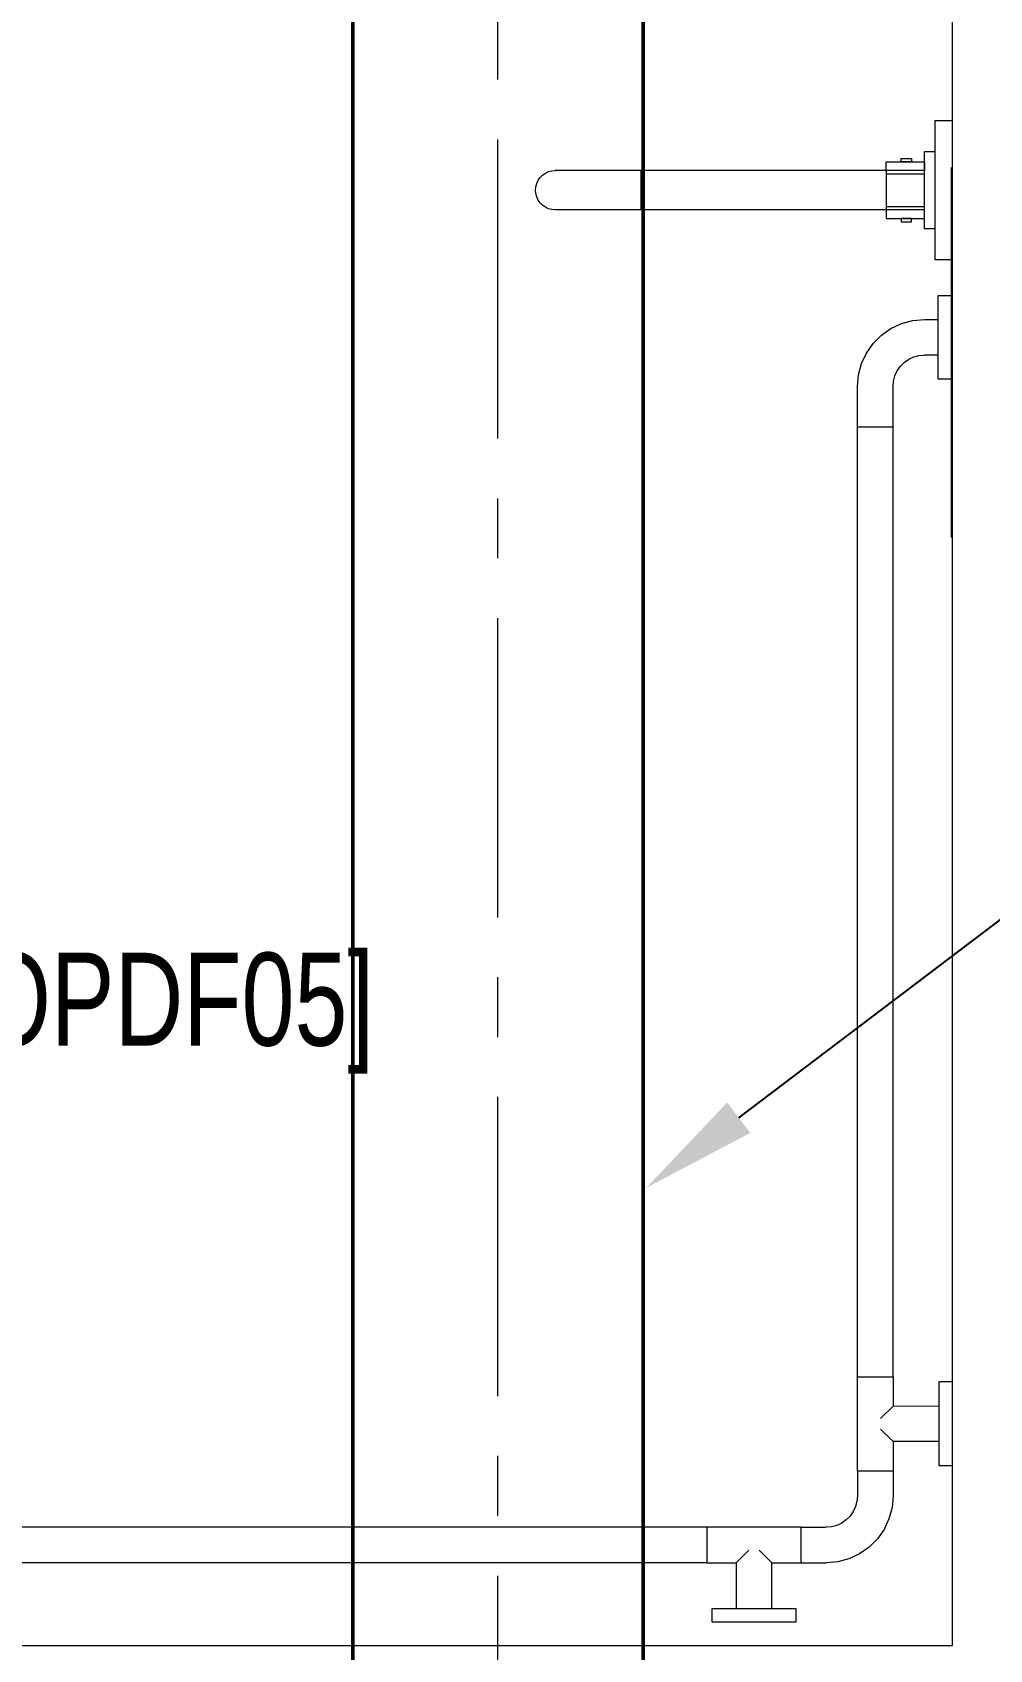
# Model space of a CAD drawing. Header units: millimetres. Extents: x -160614 to 59925, y -157025 to 0.
# Drawn here: x -62544 to -61720, y -113016 to -111624 of the extents above; entities that cross this region are included whole.
import ezdxf
from ezdxf import colors
from ezdxf.entities.mleader import LeaderData, LeaderLine
from ezdxf.math import Vec2, Vec3

# ---------------------------------------------------------------- set-up
doc = ezdxf.new("R2010")
doc.units = ezdxf.units.MM
doc.header["$LTSCALE"] = 8
doc.linetypes.add('AXES', pattern=[50.800000000000004, 31.75, -6.35, 6.35, -6.35])
for name, color, linetype, lineweight in [('72_EGR_BASE_TEXT', 9, 'Continuous', 5), ('72_EGR_EQP_TAG', 9, 'Continuous', 5), ('SANIT', 9, 'Continuous', 5), ('Walls', 9, 'Continuous', 5)]:
    doc.layers.add(name, color=color, linetype=linetype, lineweight=lineweight)
for name, color, linetype in [('A-EXH', 1, 'Continuous'), ('A-EXH-thin', 8, 'Continuous'), ('AC-EXHAUST-TXT', 25, 'Continuous')]:
    doc.layers.add(name, color=color, linetype=linetype)
doc.styles.add('ROMAND', font='romand.shx')
doc.styles.add('X3G_ENTITY_9F38', font='swisscl.ttf', dxfattribs={"height": 0.2})

# ---------------------------------------------------------------- blocks, each defined once
blk = doc.blocks.new('1stF')
at = {"layer": 'SANIT', "color": 9}
for p, q in [((-61767.33679654129, -111699.9926031294, 0.1044569282079126), (-61752.33679654176, -111699.992483345, 0.1044569282079046)), ((-61767.33583826578, -111819.9926031254, 0.1044569282079033), (-61767.33679654129, -111699.9926031294, 0.1044569282079126)), ((-61809.31651169207, -111735.6629383649, 0.1044569282079317), (-61776.50651169341, -111735.6626763563, 0.1044569282079144)), ((-61809.31645315752, -111742.9929383647, 0.1044569282079308), (-61809.31651169207, -111735.6629383649, 0.1044569282079317)), ((-61796.33653596888, -111732.6228347117, 0.104456928207925), (-61787.53653596953, -111732.622764438, 0.1044569282079206)), ((-61796.33651169279, -111735.6628347114, 0.104456928207925), (-61796.33653596888, -111732.6228347117, 0.104456928207925)), ((-61787.53651169321, -111735.6627644378, 0.1044569282079202), (-61796.33651169279, -111735.6628347114, 0.104456928207925)), ((-61787.53653596953, -111732.622764438, 0.1044569282079206), (-61787.53651169321, -111735.6627644378, 0.1044569282079202)), ((-61776.50658388349, -111726.6226763566, 0.1044569282079153), (-61767.33658388379, -111726.6226031284, 0.1044569282079104)), ((-61776.5060509225, -111793.3626763545, 0.1044569282079104), (-61776.50658388349, -111726.6226763566, 0.1044569282079153)), ((-61776.50651169341, -111735.6626763563, 0.1044569282079144), (-61776.50645315862, -111742.9926763561, 0.1044569282079139)), ((-61753.07378706225, -112059.0250484914, 0.1044569282079663), (-61753.07378706225, -111740.4322406366, 0.1044569282079663)), ((-62110.87463445874, -111757.0465872909, 0.1044569282083087), (-62110.10765731573, -111754.1842811663, 0.1044569282083083)), ((-62110.10765731573, -111754.1842811663, 0.1044569282083083), (-62108.85537876195, -111751.4986711659, 0.1044569282083078)), ((-62108.85537876195, -111751.4986711659, 0.1044569282083078), (-62107.1556981458, -111749.0713575931, 0.1044569282083074)), ((-62107.1556981458, -111749.0713575931, 0.1044569282083074), (-62105.06021487952, -111746.9758408591, 0.1044569282083061)), ((-62105.06021487952, -111746.9758408591, 0.1044569282083061), (-62102.63292845228, -111745.2762214757, 0.1044569282083052)), ((-62102.63292845228, -111745.2762214757, 0.1044569282083052), (-62099.94733845262, -111744.0239000296, 0.1044569282083039)), ((-62099.94733845262, -111744.0239000296, 0.1044569282083039), (-62097.08504457684, -111743.2569771721, 0.1044569282083025)), ((-62097.08504457684, -111743.2569771721, 0.1044569282083025), (-62094.13304663968, -111742.9986535987, 0.1044569282083007)), ((-62020.46304664208, -111742.9980652975, 0.104456928208263), (-62094.13334663963, -111742.9986536012, 0.1044569282083007)), ((-61776.50645315862, -111742.9926763561, 0.1044569282079139), (-62020.46304664208, -111742.9980652975, 0.104456928208263)), ((-62020.46304664208, -111742.9980652975, 0.104456928208263), (-62020.46277513058, -111776.9980652964, 0.1044569282082603)), ((-61776.50645315862, -111742.9926763561, 0.1044569282079139), (-61809.31645315752, -111742.9929383647, 0.1044569282079308)), ((-61809.31645315752, -111742.9929383647, 0.1044569282079308), (-61809.31618164625, -111776.9929383635, 0.1044569282079286)), ((-61809.31642920064, -111745.9929383647, 0.1044569282079308), (-61776.50642920175, -111745.9926763561, 0.1044569282079139)), ((-62111.13291088591, -111759.9984893538, 0.1044569282083083), (-62110.87463445874, -111757.0465872909, 0.1044569282083087)), ((-62110.87468731223, -111762.9504872918, 0.1044569282083083), (-62111.13291088591, -111759.9984893538, 0.1044569282083083)), ((-62110.10766445269, -111765.8130811667, 0.1044569282083074), (-62110.87468731223, -111762.9504872918, 0.1044569282083083)), ((-62108.85534300638, -111768.4986711662, 0.1044569282083065), (-62110.10766445269, -111765.8130811667, 0.1044569282083074)), ((-62107.15572362306, -111770.9259575937, 0.1044569282083056), (-62108.85534300638, -111768.4986711662, 0.1044569282083065)), ((-62105.06040689076, -111773.0212408614, 0.1044569282083043), (-62107.15572362306, -111770.9259575937, 0.1044569282083056)), ((-62102.6330933178, -111774.7209214779, 0.104456928208303), (-62105.06040689076, -111773.0212408614, 0.1044569282083043)), ((-62099.94748331659, -111775.9733000315, 0.1044569282083016), (-62102.6330933178, -111774.7209214779, 0.104456928208303)), ((-62097.08497719077, -111776.7403771727, 0.1044569282082999), (-62099.94748331659, -111775.9733000315, 0.1044569282083016)), ((-62094.13277512911, -111776.9985535977, 0.1044569282082985), (-62097.08497719077, -111776.7403771727, 0.1044569282082999)), ((-62020.46277513058, -111776.9980652964, 0.1044569282082603), (-62094.13277512841, -111776.9986535977, 0.1044569282082985)), ((-61776.50618164713, -111776.9926763549, 0.1044569282079113), (-62020.46277513058, -111776.9980652964, 0.1044569282082603)), ((-61809.31620560313, -111773.9929383638, 0.1044569282079286), (-61776.50620560447, -111773.9926763552, 0.1044569282079117)), ((-61776.50618164713, -111776.9926763549, 0.1044569282079113), (-61809.31618164625, -111776.9929383635, 0.1044569282079286)), ((-61809.31618164625, -111776.9929383635, 0.1044569282079286), (-61809.3161230316, -111784.3329383634, 0.1044569282079277)), ((-61776.50612303294, -111784.3326763549, 0.1044569282079108), (-61776.50618164713, -111776.9926763549, 0.1044569282079113)), ((-61809.3161230316, -111784.3329383634, 0.1044569282079277), (-61776.50612303294, -111784.3326763549, 0.1044569282079108)), ((-61787.53612303274, -111784.3327644364, 0.1044569282079166), (-61796.33612303209, -111784.33283471, 0.104456928207921)), ((-61796.33612303209, -111784.33283471, 0.104456928207921), (-61796.33609883586, -111787.3628347097, 0.104456928207921)), ((-61796.33609883586, -111787.3628347097, 0.104456928207921), (-61787.53609883605, -111787.3627644363, 0.1044569282079166)), ((-61787.53609883605, -111787.3627644363, 0.1044569282079166), (-61787.53612303274, -111784.3327644364, 0.1044569282079166)), ((-61767.33605092281, -111793.3626031264, 0.1044569282079055), (-61776.5060509225, -111793.3626763545, 0.1044569282079104)), ((-61752.33583826624, -111819.992483341, 0.1044569282078957), (-61767.33583826578, -111819.9926031254, 0.1044569282079033)), ((-61764.77378706221, -111850.6431879404, 0.1044569282079015), (-61753.07378706225, -111850.6430945086, 0.1044569282078957)), ((-61764.77321209671, -111922.643187938, 0.1044569282078962), (-61764.77378706221, -111850.6431879404, 0.1044569282079015)), ((-61753.07378706225, -111850.6430945086, 0.1044569282078957), (-61753.07321209699, -111922.6430945062, 0.1044569282078904)), ((-61813.49825414369, -111884.819547037, 0.1044569282079242), (-61805.27392013167, -111879.0606513602, 0.1044569282079206)), ((-61805.27392013167, -111879.0606513602, 0.1044569282079206), (-61796.17450401705, -111874.8173486956, 0.1044569282079162)), ((-61796.17450401705, -111874.8173486956, 0.1044569282079162), (-61786.47639476979, -111872.2185212498, 0.1044569282079113)), ((-61786.47639476979, -111872.2185212498, 0.1044569282079113), (-61776.47362175916, -111871.3432813714, 0.1044569282079064)), ((-61776.47362175916, -111871.3432813714, 0.1044569282079064), (-61764.77362175944, -111871.3431879395, 0.1044569282079002)), ((-61826.35670176853, -111900.1440397201, 0.1044569282079299), (-61820.59802744543, -111891.9196137332, 0.1044569282079273)), ((-61820.59802744543, -111891.9196137332, 0.1044569282079273), (-61813.49825414369, -111884.819547037, 0.1044569282079242)), ((-61830.59976910177, -111909.2437036041, 0.1044569282079313), (-61826.35670176853, -111900.1440397201, 0.1044569282079299)), ((-61793.82865695428, -111908.2602499634, 0.1044569282079122), (-61789.97352851141, -111905.5607591779, 0.1044569282079104)), ((-61789.97352851141, -111905.5607591779, 0.1044569282079104), (-61785.70817439497, -111903.5717251161, 0.1044569282079086)), ((-61785.70817439497, -111903.5717251161, 0.1044569282079086), (-61781.16219412262, -111902.3535388137, 0.1044569282079064)), ((-61781.16219412262, -111902.3535388137, 0.1044569282079064), (-61776.47337739874, -111901.9432813704, 0.1044569282079037)), ((-61764.77337739925, -111901.9431879384, 0.104456928207898), (-61776.47337739874, -111901.9432813704, 0.1044569282079037)), ((-61834.07316178485, -111928.9437413418, 0.1044569282079317), (-61833.19817165687, -111918.9417643541, 0.1044569282079317)), ((-61833.19817165687, -111918.9417643541, 0.1044569282079317), (-61830.59976910177, -111909.2437036041, 0.1044569282079313)), ((-61803.06297922559, -111924.255123706, 0.1044569282079157), (-61801.84495552821, -111919.7091239791, 0.1044569282079157)), ((-61801.84495552821, -111919.7091239791, 0.1044569282079157), (-61799.8560795908, -111915.4436480965, 0.1044569282079148)), ((-61799.8560795908, -111915.4436480965, 0.1044569282079148), (-61797.15674037655, -111911.5884765405, 0.1044569282079139)), ((-61797.15674037655, -111911.5884765405, 0.1044569282079139), (-61793.82865695428, -111908.2602499634, 0.1044569282079122)), ((-61834.07288148958, -111964.0437413407, 0.104456928207929), (-61834.07316178485, -111928.9437413418, 0.1044569282079317)), ((-61803.47316178592, -111928.9434969818, 0.1044569282079157), (-61803.06297922559, -111924.255123706, 0.1044569282079157)), ((-61803.47288149042, -111964.0434969804, 0.1044569282079131), (-61803.47316178592, -111928.9434969818, 0.1044569282079157)), ((-61753.07321209699, -111922.6430945062, 0.1044569282078904), (-61764.77321209671, -111922.643187938, 0.1044569282078962)), ((-61834.06801943999, -112781.2756953043, 0.1044569282079539), (-61834.07454555022, -111964.043741354, 0.1044569282080156)), ((-61803.47288149042, -111964.0434969804, 0.1044569282079131), (-61834.07288148958, -111964.0437413407, 0.104456928207929)), ((-61803.46801944083, -112781.2754509441, 0.1044569282079379), (-61803.47454555106, -111964.0434969937, 0.1044569282079996)), ((-61834.06801943999, -112781.2756953043, 0.1044569282079539), (-61803.46801944083, -112781.2754509441, 0.1044569282079379)), ((-61834.06737260387, -112862.2756953016, 0.1044569282079477), (-61834.06801943999, -112781.2756953043, 0.1044569282079539)), ((-61803.46801944083, -112781.2754509441, 0.1044569282079379), (-61803.46781820297, -112806.4754509432, 0.1044569282079361)), ((-61752.32998350711, -112785.7750425747, 0.1044569282079113), (-61764.0299835066, -112785.7751360066, 0.1044569282079175)), ((-61764.0299835066, -112785.7751360066, 0.1044569282079175), (-61764.02940854157, -112857.7751360044, 0.1044569282079117)), ((-61752.32940854185, -112857.7750425726, 0.1044569282079059), (-61752.32998350711, -112785.7750425747, 0.1044569282079113)), ((-61803.46781820297, -112806.4754509432, 0.1044569282079361), (-61814.26773195789, -112817.2755371876, 0.104456928207941)), ((-61803.46781820297, -112806.4754509432, 0.1044569282079361), (-61764.02981820429, -112806.4751360058, 0.1044569282079157)), ((-61803.46757384279, -112837.0754509422, 0.1044569282079339), (-61814.26766008727, -112826.2755371872, 0.1044569282079401)), ((-61764.02957384411, -112837.0751360048, 0.1044569282079135), (-61803.46757384279, -112837.0754509422, 0.1044569282079339)), ((-61803.46757384279, -112837.0754509422, 0.1044569282079339), (-61803.46737260494, -112862.2754509413, 0.1044569282079317)), ((-61834.06737260387, -112862.2756953016, 0.1044569282079477), (-61803.46737260494, -112862.2754509413, 0.1044569282079317)), ((-61834.06737260387, -112862.2756953016, 0.1044569282079477), (-61834.06720011431, -112883.8756953008, 0.1044569282079459)), ((-61803.46737260494, -112862.2754509413, 0.1044569282079317), (-61803.46720011538, -112883.8754509408, 0.1044569282079304)), ((-61764.02940854157, -112857.7751360044, 0.1044569282079117), (-61752.32940854185, -112857.7750425726, 0.1044569282079059)), ((-61835.69549636875, -112893.1105183042, 0.1044569282079464), (-61837.68446230708, -112897.3759041873, 0.1044569282079468)), ((-61834.47738267487, -112888.5640685767, 0.1044569282079459), (-61835.69549636875, -112893.1105183042, 0.1044569282079464)), ((-61834.06720011431, -112883.8756953008, 0.1044569282079459), (-61834.47738267487, -112888.5640685767, 0.1044569282079459)), ((-61804.34219024336, -112893.8774279283, 0.1044569282079299), (-61806.94095279142, -112903.5763886814, 0.1044569282079304)), ((-61803.46720011538, -112883.8754509408, 0.1044569282079304), (-61804.34219024336, -112893.8774279283, 0.1044569282079299)), ((-61851.83263750473, -112909.2475571699, 0.1044569282079535), (-61856.37861777755, -112910.4656534725, 0.1044569282079557)), ((-61847.56683338905, -112907.2584331046, 0.1044569282079512), (-61851.83263750473, -112909.2475571699, 0.1044569282079535)), ((-61843.71170494595, -112904.5589423187, 0.1044569282079495), (-61847.56683338905, -112907.2584331046, 0.1044569282079512)), ((-61840.38389152108, -112901.231075744, 0.1044569282079481), (-61843.71170494595, -112904.5589423187, 0.1044569282079495)), ((-61837.68446230708, -112897.3759041873, 0.1044569282079468), (-61840.38389152108, -112901.231075744, 0.1044569282079481)), ((-61806.94095279142, -112903.5763886814, 0.1044569282079304), (-61811.18411012628, -112912.6758725658, 0.1044569282079321)), ((-61963.66698449833, -112910.8767302374, 0.1044569282080112), (-62794.39893631038, -112910.8817000929, 0.1044569282083327)), ((-61882.66698450089, -112910.8760834014, 0.104456928207969), (-61963.66698449833, -112910.8767302374, 0.1044569282080112)), ((-61963.66698449833, -112910.8767302374, 0.1044569282080112), (-61963.66674013814, -112941.4767302364, 0.1044569282080085)), ((-61882.66698450089, -112910.8760834014, 0.104456928207969), (-61861.06698450149, -112910.8759109117, 0.1044569282079579)), ((-61882.66698450089, -112910.8760834014, 0.104456928207969), (-61882.66674014094, -112941.4760834004, 0.1044569282079668)), ((-61856.37861777755, -112910.4656534725, 0.1044569282079557), (-61861.06698450149, -112910.8759109117, 0.1044569282079579)), ((-61816.94287444936, -112920.9002985535, 0.1044569282079344), (-61824.04210775677, -112927.9996452455, 0.1044569282079375)), ((-61811.18411012628, -112912.6758725658, 0.1044569282079321), (-61816.94287444936, -112920.9002985535, 0.1044569282079344)), ((-61938.46674013889, -112941.4765289986, 0.1044569282079957), (-61927.6668263842, -112930.6764427542, 0.1044569282079908)), ((-61907.86674013996, -112941.4762846383, 0.1044569282079801), (-61918.6668263842, -112930.6763708834, 0.1044569282079863)), ((-61832.26644176856, -112933.7585409223, 0.1044569282079415), (-61841.36675788049, -112938.0022035942, 0.1044569282079459)), ((-61824.04210775677, -112927.9996452455, 0.1044569282079375), (-61832.26644176856, -112933.7585409223, 0.1044569282079415)), ((-61963.66674013814, -112941.4767302364, 0.1044569282080085), (-62794.39869195042, -112941.4817000921, 0.1044569282083305)), ((-61963.66674013814, -112941.4767302364, 0.1044569282080085), (-61938.46674013889, -112941.4765289986, 0.1044569282079957)), ((-61938.46674013889, -112941.4765289986, 0.1044569282079957), (-61938.46642520168, -112980.9145289975, 0.1044569282079925)), ((-61907.86674013996, -112941.4762846383, 0.1044569282079801), (-61882.66674014094, -112941.4760834004, 0.1044569282079668)), ((-61907.86642520275, -112980.9142846372, 0.104456928207977), (-61907.86674013996, -112941.4762846383, 0.1044569282079801)), ((-61882.66674014094, -112941.4760834004, 0.1044569282079668), (-61861.06674014154, -112941.4759109109, 0.1044569282079557)), ((-61851.06477712985, -112940.6007610389, 0.1044569282079508), (-61861.06674014154, -112941.4759109109, 0.1044569282079557)), ((-61841.36675788049, -112938.0022035942, 0.1044569282079459), (-61851.06477712985, -112940.6007610389, 0.1044569282079508)), ((-61959.16642520117, -112980.9146942998, 0.1044569282080036), (-61887.1664252035, -112980.9141193348, 0.1044569282079663)), ((-61959.16633176949, -112992.6146942993, 0.1044569282080028), (-61959.16642520117, -112980.9146942998, 0.1044569282080036)), ((-61887.16633177135, -112992.6141193343, 0.1044569282079655), (-61959.16633176949, -112992.6146942993, 0.1044569282080028)), ((-61887.1664252035, -112980.9141193348, 0.1044569282079663), (-61887.16633177135, -112992.6141193343, 0.1044569282079655))]:
    blk.add_line(p, q, dxfattribs=at)
at = {"layer": 'Walls', "color": 9}
for p, q in [((-61752.34296285297, -113012.613044918, 0.1044569282078957), (-61752.34296285297, -110892.6130425681, 0.1044569282078957)), ((-63952.34296285297, -113012.6130449179, 0.1044569282078957), (-61752.34296285297, -113012.613044918, 0.1044569282078957))]:
    blk.add_line(p, q, dxfattribs=at)
at = {"layer": '72_EGR_BASE_TEXT', "color": 9, "insert": (-62432.39302036309, -112416.2989141126, 0.1044575172348517), "char_height": 80, "attachment_point": 2, "style": 'X3G_ENTITY_9F38'}
blk.add_mtext('[OPDF05]', dxfattribs=at)
blk = doc.blocks.new('HVACFF')
at = {"layer": 'A-EXH', "lineweight": 50, "ltscale": 1.014}
for p, q in [((-62268.44582116412, -115270.5293162342), (-62268.44582116412, -106181.6130425807)), ((-62018.44582116412, -115270.5293162342), (-62018.44582116412, -106181.6130425807))]:
    blk.add_line(p, q, dxfattribs=at)
at = {"layer": 'A-EXH-thin', "linetype": 'AXES', "lineweight": 20, "ltscale": 1.014}
blk.add_line((-62143.44582116412, -115270.5293162342), (-62143.44582116412, -106181.6130425807), dxfattribs=at)
at = {"layer": 'AC-EXHAUST-TXT'}
ml = blk.add_multileader_mtext('Standard', dxfattribs=at)
ml.set_content('{\\C152;\\c12285479;EAD:%%C250}\\P{\\C1;IL=-750mm}', color=256, style='ROMAND')
ml.set_leader_properties(color=256)
ml.build(insert=Vec2(0, 0))
ml.multileader.update_dxf_attribs({"text_left_attachment_type": 2, "text_right_attachment_type": 2, "dogleg_length": 487.7051664219338, "arrow_head_size": 100})
ctx = ml.context
ctx.base_point, ctx.char_height, ctx.arrow_head_size, ctx.landing_gap_size, ctx.plane_origin, ctx.plane_x_axis, ctx.plane_y_axis = Vec3(-61437.54992790356, -112305.8999429771, 4.194520057887719e-09), 100, 100, 50, Vec3(-56434.94804759977, -117616.3427723711, -1.154786174164732e-08), Vec3(0.9999999999453071, -1.045877037983423e-05, 3.383039458371172e-23), Vec3(1.045877037983423e-05, 0.9999999999453071, 2.964448994077271e-12)
ctx.left_attachment, ctx.right_attachment = 2, 2
notes = []
notes.append((ctx, [(0, (1, 1, 0), (-61603.11599347835, -112305.8982113597, 4.194520057882119e-09), (0.9999999999453071, -1.045877037983423e-05, 3.383039458371172e-23), 165.5660655838383, [(2, [(-62015.9231881702, -112618.7273934833, 3.267141104786741e-09)], 0, [])])]))
ctx.mtext.insert, ctx.mtext.text_direction, ctx.mtext.rotation, ctx.mtext.flow_direction, ctx.mtext.extrusion = Vec3(-61387.54853340358, -112172.5671325896, 4.58977992376638e-09), Vec3(0.9999999999453071, -1.045877037983423e-05, 3.383039458371172e-23), 6.283174848409206, 5, Vec3(-3.100452516275057e-17, -2.964448993913593e-12, 1)
for ctx, leaders in notes:
    for number, flags, end, landing, length, lines in leaders:
        leader = LeaderData()
        leader.index, (leader.has_last_leader_line, leader.has_dogleg_vector, leader.attachment_direction) = number, flags
        leader.last_leader_point, leader.dogleg_vector, leader.dogleg_length = Vec3(end), Vec3(landing), length
        for number, points, colour, breaks in lines:
            line = LeaderLine()
            line.index, line.vertices, line.color, line.breaks = number, Vec3.list(points), colors.encode_raw_color(colour), breaks
            leader.lines.append(line)
        ctx.leaders.append(leader)

msp = doc.modelspace()

# ---------------------------------------------------------------- linework, layer by layer
at = {"layer": 'A-EXH-thin', "linetype": 'AXES', "lineweight": 20, "ltscale": 1.014}
msp.add_line((-62143.44582116412, -115270.5293162342), (-62143.44582116412, -111345.8362566706), dxfattribs=at)

# ---------------------------------------------------------------- block references
at = {"layer": '72_EGR_EQP_TAG'}
msp.add_blockref('1stF', (0, 0), dxfattribs=at)
at = {"layer": 'A-EXH'}
msp.add_blockref('HVACFF', (0, 0), dxfattribs=at)

doc.saveas('drawing.dxf')
